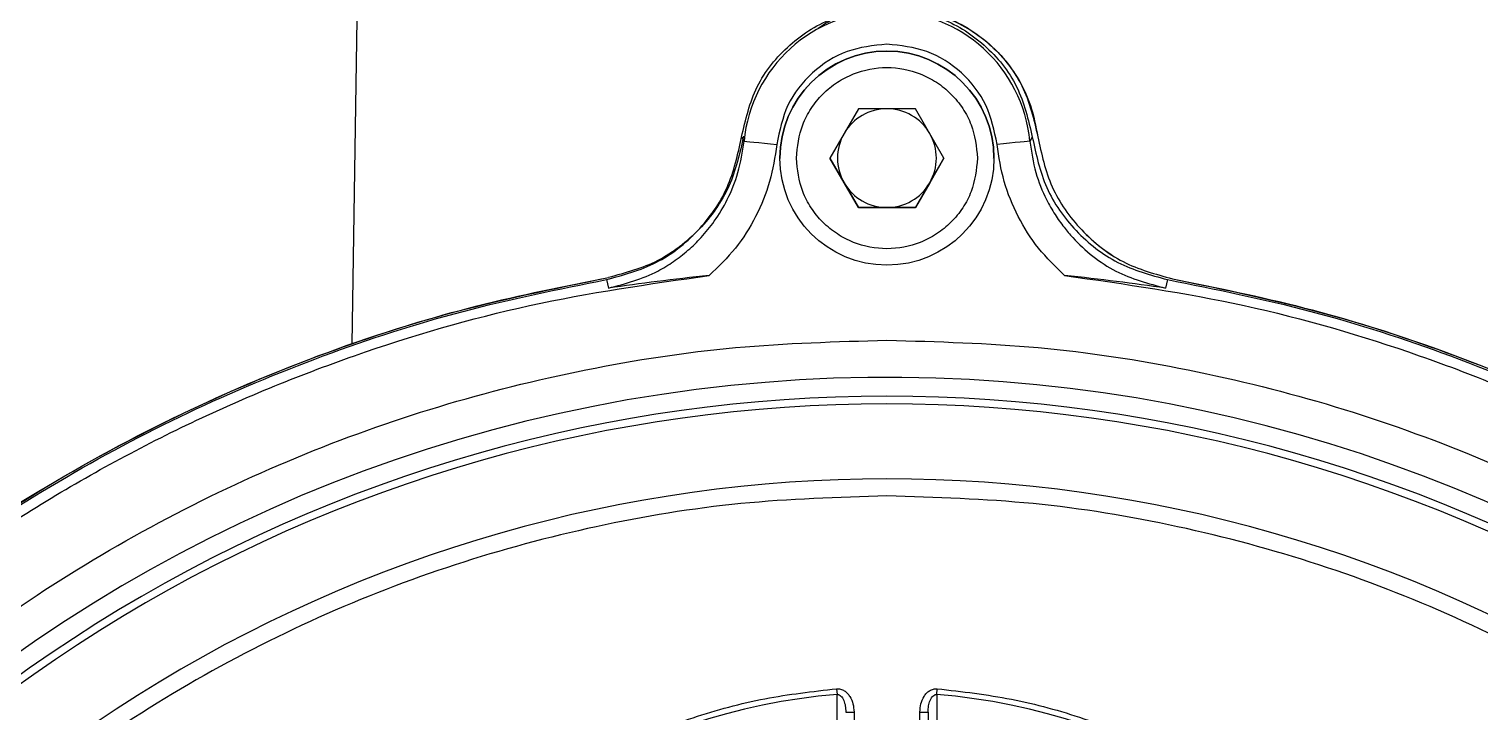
# Model space of a CAD drawing. Header units: millimetres. Extents: x 1953 to 4389, y 564 to 2287.
# Drawn here: x 2553.4 to 2641.4, y 2100.1 to 2141.6 of the extents above; entities that cross this region are included whole.
import ezdxf

# ---------------------------------------------------------------- set-up
doc = ezdxf.new("R2010")
doc.units = ezdxf.units.MM

msp = doc.modelspace()

# ---------------------------------------------------------------- linework, layer by layer
at = {"color": 7, "linetype": 'Continuous', "lineweight": 25}
for p, q in [((2573.313, 2143.845), (2572.988, 2122.477)), ((2603.735, 2136.775), (2602.003, 2133.775)), ((2607.199, 2136.775), (2603.735, 2136.775)), ((2608.931, 2133.775), (2607.199, 2136.775)), ((2596.642, 2135.051), (2596.791, 2134.801)), ((2614.294, 2135.051), (2614.144, 2134.801)), ((2614.625, 2135.078), (2614.625, 2135.078)), ((2598.967, 2133.782), (2598.967, 2133.782)), ((2599.027, 2133.782), (2599.027, 2133.782)), ((2602.003, 2133.775), (2603.735, 2130.775)), ((2602.869, 2132.275), (2602.003, 2133.775)), ((2607.199, 2130.775), (2608.931, 2133.775)), ((2608.931, 2133.775), (2608.065, 2132.275)), ((2611.907, 2133.768), (2611.907, 2133.768)), ((2611.967, 2133.768), (2611.967, 2133.768)), ((2603.735, 2130.775), (2602.869, 2132.275)), ((2608.065, 2132.275), (2607.199, 2130.775)), ((2603.735, 2130.775), (2607.199, 2130.775)), ((2603.735, 2130.775), (2603.735, 2130.775)), ((2605.467, 2130.775), (2603.735, 2130.775)), ((2607.199, 2130.775), (2605.467, 2130.775)), ((2607.199, 2130.775), (2607.199, 2130.775)), ((2588.44, 2126.4), (2588.559, 2125.883)), ((2588.553, 2126.525), (2588.553, 2126.525)), ((2622.496, 2126.4), (2622.376, 2125.883)), ((2622.8, 2126.452), (2622.8, 2126.452)), ((2602.41, 2101.563), (2602.439, 2101.21)), ((2608.496, 2101.21), (2608.525, 2101.563)), ((2602.437, 2098.493), (2602.439, 2101.21)), ((2608.496, 2101.21), (2608.499, 2098.493)), ((2603.468, 2100.148), (2603.468, 2094.113)), ((2607.468, 2094.113), (2607.468, 2100.148)), ((2607.968, 2100.148), (2607.968, 2098.141))]:
    msp.add_line(p, q, dxfattribs=at)
at = {"color": 7, "linetype": 'Continuous', "lineweight": 25, "flags": 128}
for points in [[(2596.791, 2134.801), (2596.835, 2134.797), (2596.953, 2134.786), (2597.139, 2134.768), (2597.386, 2134.745), (2597.687, 2134.716), (2598.028, 2134.684), (2598.398, 2134.649), (2598.782, 2134.613)], [(2614.144, 2134.801), (2614.1, 2134.797), (2613.983, 2134.786), (2613.797, 2134.768), (2613.549, 2134.745), (2613.249, 2134.716), (2612.907, 2134.684), (2612.538, 2134.649), (2612.154, 2134.613)], [(2602.968, 2100.148), (2602.977, 2100.148), (2603.006, 2100.148), (2603.052, 2100.148), (2603.114, 2100.148), (2603.19, 2100.148), (2603.276, 2100.148), (2603.37, 2100.148), (2603.468, 2100.148)], [(2607.468, 2100.148), (2607.565, 2100.148), (2607.659, 2100.148), (2607.746, 2100.148), (2607.821, 2100.148), (2607.884, 2100.148), (2607.93, 2100.148), (2607.958, 2100.148), (2607.968, 2100.148)]]:
    msp.add_lwpolyline(points, dxfattribs=at)
at = {"color": 7, "linetype": 'Continuous', "lineweight": 25}
msp.add_circle((2605.467, 2133.775), 6.5, dxfattribs=at)
for centre, radius, start, end in [((2605.468, 2133.98), 8.715, 5.40246, 174.59754), ((2605.467, 2133.775), 6.5, 0, 179.93876), ((2605.467, 2133.775), 3, 90, 150), ((2605.467, 2133.775), 3, 30, 90), ((2605.467, 2133.775), 3, 150, 210), ((2605.467, 2133.775), 3, 330, 30), ((2605.467, 2133.775), 3, 210, 270), ((2605.467, 2133.775), 3, 270, 330), ((2586.844, 2136.378), 10, 302.62258, 314.66639), ((2624.55, 2136.297), 10, 225.08863, 237.13271), ((2605.468, 2028.98), 91.48, 295.79271, 180), ((2605.468, 2028.98), 90.341, 353.64897, 186.35103), ((2605.468, 2028.98), 89.875, 353.64897, 186.35103), ((2605.468, 2028.98), 85.319, 353.33017, 186.66983), ((2605.468, 2063.98), 37.354, 94.65071, 205.34929), ((2605.468, 2063.98), 37.354, 334.65071, 85.34929)]:
    msp.add_arc(centre, radius, start, end, dxfattribs=at)
for points in [[(2596.642, 2135.051), (2596.884, 2136.105), (2597.369, 2138.213), (2599.455, 2140.766), (2602.242, 2142.53), (2604.392, 2142.757), (2605.468, 2142.871)], [(2605.468, 2142.871), (2606.543, 2142.757), (2608.694, 2142.53), (2611.48, 2140.766), (2613.567, 2138.213), (2614.051, 2136.105), (2614.294, 2135.051)], [(2605.468, 2140.696), (2604.641, 2140.607), (2602.986, 2140.429), (2600.855, 2139.05), (2599.281, 2137.058), (2598.948, 2135.428), (2598.782, 2134.613)], [(2612.154, 2134.613), (2611.987, 2135.428), (2611.654, 2137.058), (2610.08, 2139.05), (2607.949, 2140.429), (2606.295, 2140.607), (2605.468, 2140.696)], [(2596.764, 2135.116), (2596.533, 2134.075), (2596.071, 2131.994), (2594.182, 2129.364), (2591.64, 2127.358), (2589.582, 2126.803), (2588.553, 2126.525)], [(2614.625, 2135.078), (2614.852, 2134.036), (2615.305, 2131.953), (2617.183, 2129.315), (2619.716, 2127.298), (2621.772, 2126.734), (2622.8, 2126.452)], [(2507.794, 2039.77), (2508.318, 2043.422), (2509.366, 2050.725), (2512.486, 2061.368), (2516.694, 2071.611), (2522.049, 2081.312), (2528.454, 2090.351), (2535.835, 2098.613), (2544.097, 2105.994), (2553.136, 2112.399), (2562.837, 2117.754), (2573.08, 2121.962), (2583.723, 2125.082), (2591.027, 2126.13), (2594.678, 2126.654)], [(2507.997, 2046.312), (2508.683, 2049.607), (2510.056, 2056.195), (2513.377, 2065.747), (2517.58, 2074.931), (2522.716, 2083.634), (2528.705, 2091.771), (2535.493, 2099.255), (2543.007, 2106.011), (2551.169, 2111.965), (2559.894, 2117.063), (2569.095, 2121.228), (2578.661, 2124.508), (2585.256, 2125.852), (2588.553, 2126.525)], [(2540.714, 2103.73), (2543.01, 2105.617), (2547.603, 2109.391), (2555.104, 2114.236), (2562.975, 2118.437), (2571.204, 2121.884), (2579.698, 2124.637), (2585.526, 2125.812), (2588.44, 2126.4)], [(2616.257, 2126.654), (2619.909, 2126.13), (2627.212, 2125.082), (2637.855, 2121.962), (2648.098, 2117.754), (2657.799, 2112.399), (2666.838, 2105.994), (2675.1, 2098.613), (2682.482, 2090.351), (2688.886, 2081.312), (2694.242, 2071.611), (2698.45, 2061.368), (2701.569, 2050.725), (2702.617, 2043.422), (2703.141, 2039.77)], [(2622.496, 2126.4), (2625.41, 2125.812), (2631.237, 2124.637), (2639.732, 2121.884), (2647.961, 2118.437), (2655.832, 2114.236), (2663.332, 2109.391), (2667.925, 2105.617), (2670.222, 2103.73)], [(2622.8, 2126.452), (2626.094, 2125.765), (2632.683, 2124.392), (2642.235, 2121.072), (2651.418, 2116.868), (2660.121, 2111.732), (2668.258, 2105.743), (2675.742, 2098.955), (2682.498, 2091.442), (2688.452, 2083.28), (2693.551, 2074.555), (2697.715, 2065.353), (2700.995, 2055.787), (2702.34, 2049.193), (2703.012, 2045.896)], [(2511.727, 2028.98), (2511.814, 2032.048), (2511.988, 2038.183), (2513.392, 2047.298), (2515.617, 2056.236), (2518.724, 2064.911), (2522.663, 2073.24), (2527.4, 2081.144), (2532.889, 2088.544), (2539.077, 2095.371), (2545.904, 2101.559), (2553.305, 2107.048), (2561.208, 2111.785), (2569.537, 2115.724), (2578.213, 2118.832), (2587.151, 2121.057), (2596.265, 2122.46), (2602.4, 2122.634), (2605.468, 2122.721)], [(2605.468, 2122.721), (2608.535, 2122.634), (2614.671, 2122.46), (2623.785, 2121.057), (2632.723, 2118.832), (2641.398, 2115.724), (2649.728, 2111.785), (2657.631, 2107.048), (2665.032, 2101.559), (2671.859, 2095.371), (2678.047, 2088.544), (2683.535, 2081.144), (2688.273, 2073.24), (2692.211, 2064.911), (2695.319, 2056.236), (2697.544, 2047.298), (2698.947, 2038.183), (2699.121, 2032.048), (2699.208, 2028.98)], [(2605.468, 2113.266), (2602.505, 2113.176), (2596.58, 2112.995), (2587.79, 2111.54), (2579.198, 2109.235), (2570.896, 2106.02), (2562.979, 2101.955), (2555.534, 2097.077), (2548.644, 2091.443), (2542.385, 2085.115), (2536.827, 2078.164), (2532.032, 2070.666), (2528.052, 2062.704), (2524.933, 2054.369), (2522.704, 2045.751), (2521.413, 2036.948), (2520.988, 2028.049), (2521.497, 2022.143), (2521.752, 2019.19)], [(2689.184, 2019.19), (2689.438, 2022.143), (2689.947, 2028.049), (2689.523, 2036.948), (2688.231, 2045.751), (2686.003, 2054.369), (2682.884, 2062.704), (2678.904, 2070.666), (2674.108, 2078.164), (2668.55, 2085.115), (2662.291, 2091.443), (2655.401, 2097.077), (2647.956, 2101.955), (2640.039, 2106.02), (2631.738, 2109.235), (2623.145, 2111.54), (2614.356, 2112.995), (2608.43, 2113.176), (2605.468, 2113.266)], [(2608.525, 2101.563), (2610.034, 2101.387), (2613.05, 2101.035), (2617.454, 2099.821), (2621.685, 2098.124), (2625.68, 2095.92), (2629.38, 2093.253), (2632.732, 2090.16), (2635.688, 2086.685), (2638.203, 2082.879), (2640.241, 2078.798), (2641.773, 2074.501), (2642.776, 2070.051), (2643.235, 2065.513), (2643.147, 2060.952), (2642.5, 2056.439), (2641.35, 2052.019), (2640.146, 2049.23), (2639.544, 2047.836)]]:
    msp.add_open_spline(points, degree=3, dxfattribs=at)
for points, knots in [([(2601.296, 2141.667), (2601.696, 2141.934), (2603, 2142.804), (2605.732, 2143.142), (2608.963, 2142.587), (2611.782, 2140.859), (2613.887, 2138.266), (2614.379, 2136.141), (2614.625, 2135.078)], [0, 0, 0, 0, 0.081456, 0.265165, 0.448874, 0.632583, 0.816291, 1, 1, 1, 1]), ([(2605.475, 2142.976), (2605.477, 2142.977), (2606.53, 2143.192), (2608.783, 2142.561), (2610.98, 2141.384), (2612.243, 2140.174), (2612.88, 2139.43), (2613.585, 2138.379), (2614.279, 2136.934), (2614.506, 2135.717), (2614.625, 2135.078)], [0, 0, 0, 0, 0.0006179, 0.2439913, 0.4980561, 0.5655985, 0.6396073, 0.7200812, 0.8527937, 1, 1, 1, 1]), ([(2599.967, 2133.775), (2600.041, 2134.467), (2600.154, 2135.531), (2600.84, 2136.812), (2601.549, 2137.692), (2602.431, 2138.406), (2603.711, 2139.071), (2605.467, 2139.408), (2607.224, 2139.071), (2608.504, 2138.406), (2609.385, 2137.692), (2610.095, 2136.812), (2610.781, 2135.531), (2610.894, 2134.467), (2610.967, 2133.775)], [0, 0, 0, 0, 0.119728, 0.18418, 0.25, 0.31582, 0.380272, 0.5, 0.619728, 0.68418, 0.75, 0.81582, 0.880272, 1, 1, 1, 1]), ([(2588.44, 2126.4), (2589.472, 2126.681), (2591.534, 2127.243), (2594.078, 2129.261), (2595.96, 2131.911), (2596.414, 2134.003), (2596.642, 2135.051)], [0, 0, 0, 0, 0.2500466, 0.4994486, 0.7493959, 1, 1, 1, 1]), ([(2614.294, 2135.051), (2614.52, 2134.005), (2614.972, 2131.917), (2616.851, 2129.268), (2619.396, 2127.247), (2621.461, 2126.683), (2622.496, 2126.4)], [0, 0, 0, 0, 0.2500652, 0.4994456, 0.7493864, 1, 1, 1, 1]), ([(2588.559, 2125.883), (2589.593, 2126.158), (2590.986, 2126.529), (2592.52, 2127.484), (2593.401, 2128.162), (2594.239, 2128.977), (2595.065, 2129.996), (2595.848, 2131.307), (2596.51, 2132.937), (2596.695, 2134.16), (2596.791, 2134.801)], [0, 0, 0, 0, 0.24429, 0.329036, 0.41449, 0.500125, 0.597992, 0.71577, 0.851072, 1, 1, 1, 1]), ([(2598.782, 2134.613), (2598.667, 2133.853), (2598.439, 2132.338), (2597.552, 2130.209), (2596.333, 2128.253), (2595.231, 2127.188), (2594.678, 2126.654)], [0, 0, 0, 0, 0.250767, 0.500011, 0.749245, 1, 1, 1, 1]), ([(2616.257, 2126.654), (2615.705, 2127.188), (2614.603, 2128.253), (2613.384, 2130.209), (2612.497, 2132.338), (2612.268, 2133.853), (2612.154, 2134.613)], [0, 0, 0, 0, 0.250755, 0.499989, 0.749233, 1, 1, 1, 1]), ([(2614.144, 2134.801), (2614.241, 2134.16), (2614.425, 2132.937), (2615.027, 2131.457), (2615.643, 2130.368), (2616.185, 2129.602), (2617.28, 2128.315), (2619.238, 2126.735), (2621.345, 2126.163), (2622.376, 2125.883)], [0, 0, 0, 0, 0.1490589, 0.284486, 0.365253, 0.4374072, 0.5004523, 0.7554674, 1, 1, 1, 1]), ([(2610.967, 2133.775), (2610.894, 2133.083), (2610.781, 2132.019), (2610.095, 2130.738), (2609.385, 2129.858), (2608.504, 2129.144), (2607.224, 2128.479), (2605.467, 2128.142), (2603.711, 2128.479), (2602.431, 2129.144), (2601.549, 2129.858), (2600.84, 2130.738), (2600.154, 2132.019), (2600.041, 2133.083), (2599.967, 2133.775)], [0, 0, 0, 0, 0.119728, 0.18418, 0.25, 0.31582, 0.380272, 0.5, 0.619728, 0.68418, 0.75, 0.81582, 0.880272, 1, 1, 1, 1]), ([(2544.16, 2106.555), (2545.429, 2107.589), (2549.169, 2110.637), (2555.895, 2114.812), (2564.068, 2119.071), (2572.297, 2122.382), (2580.433, 2124.917), (2585.884, 2125.996), (2588.553, 2126.525)], [0, 0, 0, 0, 0.099746, 0.294067, 0.481254, 0.661306, 0.834221, 1, 1, 1, 1]), ([(2594.678, 2126.654), (2593.61, 2126.534), (2591.464, 2126.293), (2589.53, 2126.02), (2588.559, 2125.883)], [0, 0, 0, 0, 0.497557, 1, 1, 1, 1]), ([(2622.376, 2125.883), (2621.405, 2126.02), (2619.472, 2126.293), (2617.325, 2126.534), (2616.257, 2126.654)], [0, 0, 0, 0, 0.502443, 1, 1, 1, 1]), ([(2622.8, 2126.452), (2625.466, 2125.912), (2630.912, 2124.809), (2639.037, 2122.24), (2647.248, 2118.891), (2655.414, 2114.613), (2663.189, 2109.652), (2667.907, 2105.73), (2670.172, 2103.846)], [0, 0, 0, 0, 0.153524, 0.313661, 0.480409, 0.653769, 0.833739, 1, 1, 1, 1]), ([(2567.761, 2063.98), (2567.81, 2065.444), (2567.91, 2068.413), (2568.733, 2072.864), (2570.091, 2077.317), (2572.05, 2081.668), (2574.592, 2085.808), (2577.667, 2089.61), (2581.207, 2092.983), (2585.128, 2095.853), (2589.306, 2098.158), (2593.634, 2099.873), (2598.003, 2101.054), (2600.955, 2101.395), (2602.41, 2101.563)], [0, 0, 0, 0, 0.078216, 0.158605, 0.241035, 0.32651, 0.412892, 0.5, 0.587092, 0.673473, 0.758965, 0.841378, 0.921776, 1, 1, 1, 1]), ([(2602.41, 2101.563), (2602.491, 2101.561), (2602.657, 2101.558), (2602.882, 2101.45), (2603.073, 2101.29), (2603.271, 2101.027), (2603.434, 2100.639), (2603.456, 2100.312), (2603.468, 2100.148)], [0, 0, 0, 0, 0.122541, 0.250728, 0.370854, 0.501138, 0.750528, 1, 1, 1, 1]), ([(2607.468, 2100.148), (2607.479, 2100.312), (2607.502, 2100.64), (2607.665, 2101.027), (2607.863, 2101.291), (2608.054, 2101.45), (2608.278, 2101.559), (2608.444, 2101.561), (2608.525, 2101.563)], [0, 0, 0, 0, 0.249813, 0.499193, 0.628879, 0.749485, 0.877324, 1, 1, 1, 1]), ([(2602.439, 2101.21), (2602.46, 2101.211), (2602.503, 2101.213), (2602.587, 2101.187), (2602.683, 2101.117), (2602.775, 2100.997), (2602.874, 2100.796), (2602.952, 2100.509), (2602.962, 2100.27), (2602.968, 2100.148)], [0, 0, 0, 0, 0.04691, 0.093633, 0.194711, 0.311017, 0.43912, 0.713502, 1, 1, 1, 1]), ([(2607.968, 2100.148), (2607.973, 2100.27), (2607.984, 2100.509), (2608.061, 2100.796), (2608.161, 2100.997), (2608.253, 2101.117), (2608.349, 2101.187), (2608.433, 2101.213), (2608.475, 2101.211), (2608.496, 2101.21)], [0, 0, 0, 0, 0.286546, 0.561069, 0.68919, 0.805477, 0.906505, 0.953176, 1, 1, 1, 1])]:
    msp.add_open_spline(points, degree=3, knots=knots, dxfattribs=at)

doc.saveas('drawing.dxf')
